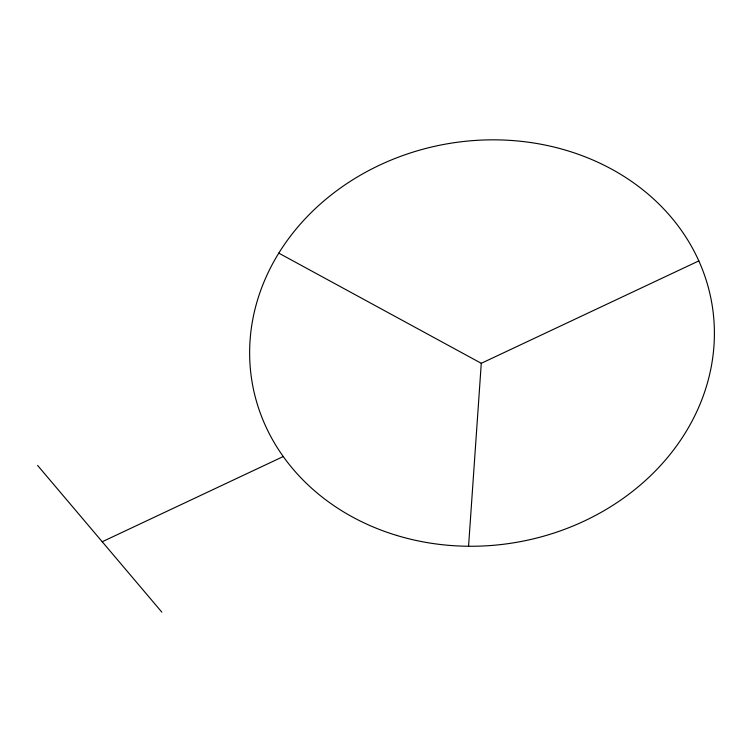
<?xml version="1.0" encoding="UTF-8"?>
<svg xmlns="http://www.w3.org/2000/svg" width="752" height="752" viewBox="0 0 752 752"><rect width="100%" height="100%" fill="white"/><g stroke="black" fill="none" stroke-linecap="round" stroke-linejoin="round"><path stroke-width="1.13" d="M468.562 546.262L481.28 363.31L698.824 260.906M102.225 541.75L283.25 456.539M278.785 253.133L481.28 363.31M37.6 465.441L161.859 612.166M396.52 535.377A233.223 202.25 -9.8 0 0 711.9 303.723A233.223 202.25 -9.8 0 0 337.639 190.049A233.223 202.25 -9.8 0 0 396.52 535.377"/></g></svg>
